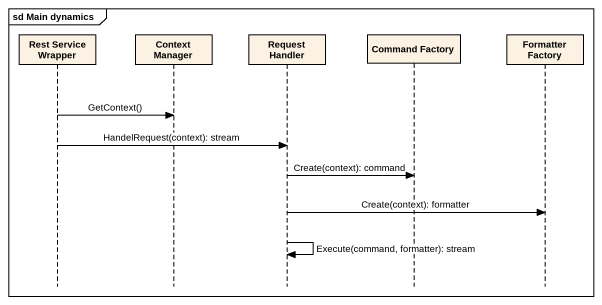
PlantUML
@startuml
mainframe sd Main dynamics
hide footbox
participant "Rest Service Wrapper" as Rest_Service_Wrapper
participant "Context Manager" as Context_Manager
participant "Request Handler" as Request_Handler
participant "Command Factory" as Command_Factory
participant "Formatter Factory" as Formatter_Factory

Rest_Service_Wrapper -> Context_Manager : GetContext()
Rest_Service_Wrapper -> Request_Handler : HandelRequest(context): stream
Request_Handler -> Command_Factory : Create(context): command
Request_Handler -> Formatter_Factory : Create(context): formatter
Request_Handler -> Request_Handler : Execute(command, formatter): stream
@enduml
